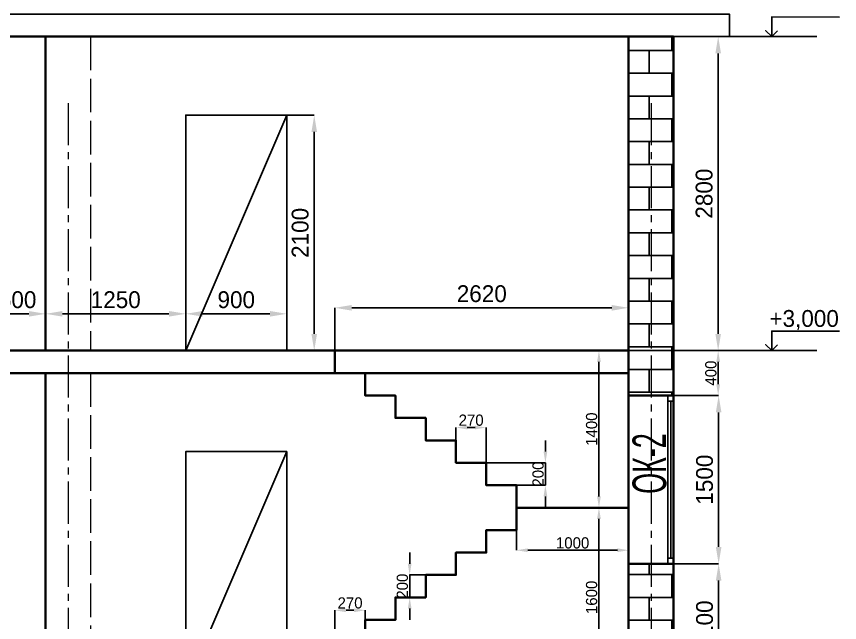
# Model space of a CAD drawing. Header units: millimetres. Extents: x 363119 to 453119, y -246250 to -184425.
# Drawn here: x 394255 to 401597, y -229637 to -224233 of the extents above; entities that cross this region are included whole.
import ezdxf

# ---------------------------------------------------------------- set-up
doc = ezdxf.new("R2010")
doc.units = ezdxf.units.MM
doc.linetypes.add('ACAD_ISO02W100', pattern=[15, 12, -3])
doc.linetypes.add('CENTER2', pattern=[1.125, 0.75, -0.125, 0.125, -0.125])
doc.layers.add('ahsap', color=222, linetype='Continuous', lineweight=13)
doc.layers.add('Pencere No', color=7, linetype='Continuous', lineweight=13)
doc.layers.add('AKS', color=252, linetype='CENTER2')
doc.styles.add('1', font='ARIALN.TTF', dxfattribs={"width": 0.7})
doc.dimstyles.new('ISO-25', dxfattribs={"dimtxt": 100, "dimasz": 2.5, "dimexe": 1.25, "dimexo": 0.625, "dimtad": 1, "dimdec": 0, "dimtxsty": 'Standard', "dimcen": 2.5, "dimadec": 0, "dimazin": 0, "dimtfac": 1, "dimtdec": 0, "dimtmove": 0, "dimatfit": 3, "dimfxl": 0, "dimarcsym": 0})

# ---------------------------------------------------------------- blocks, each defined once
blk = doc.blocks.new('*D436')
at = {"layer": 'ahsap', "color": 0, "lineweight": -2}
for p, q in [((399715, -228612.7), (399450.3, -228612.7)), ((399450.6, -228712.7), (399450.6, -230112.7)), ((399715, -230212.7), (399450.3, -230212.7))]:
    blk.add_line(p, q, dxfattribs=at)
at = {"layer": 'ahsap', "color": 0}
for points in [[(399433.9, -228712.7), (399467.3, -228712.7), (399450.6, -228612.7)], [(399433.9, -230112.7), (399467.3, -230112.7), (399450.6, -230212.7)]]:
    blk.add_solid(points, dxfattribs=at)
at = {"layer": 'DEFPOINTS', "color": 0}
for p in [(399715.6, -228612.7), (399450.6, -230212.7), (399715.6, -230212.7)]:
    blk.add_point(p, dxfattribs=at)
at = {"layer": 'ahsap', "color": 0, "insert": (399385.6, -229412.7), "char_height": 100, "attachment_point": 5, "rotation": 90}
blk.add_mtext('1600', dxfattribs=at)
blk = doc.blocks.new('*D437')
at = {"layer": 'ahsap', "color": 0, "lineweight": -2}
for p, q in [((400115, -227212.7), (399450.3, -227212.7)), ((399450.6, -228512.7), (399450.6, -227312.7)), ((399715, -228612.7), (399450.3, -228612.7))]:
    blk.add_line(p, q, dxfattribs=at)
at = {"layer": 'ahsap', "color": 0}
for points in [[(399433.9, -227312.7), (399467.3, -227312.7), (399450.6, -227212.7)], [(399433.9, -228512.7), (399467.3, -228512.7), (399450.6, -228612.7)]]:
    blk.add_solid(points, dxfattribs=at)
at = {"layer": 'DEFPOINTS', "color": 0}
for p in [(399450.6, -227212.7), (400115.6, -227212.7), (399715.6, -228612.7)]:
    blk.add_point(p, dxfattribs=at)
at = {"layer": 'ahsap', "color": 0, "insert": (399385.6, -227912.7), "char_height": 100, "attachment_point": 5, "rotation": 90}
blk.add_mtext('1400', dxfattribs=at)
blk = doc.blocks.new('*D438')
at = {"layer": 'ahsap', "color": 0, "lineweight": -2}
for p, q in [((397095.6, -227212.1), (397095.6, -226830.4)), ((397245.6, -226830.6), (399565.6, -226830.6)), ((399715.6, -227212.1), (399715.6, -226830.4))]:
    blk.add_line(p, q, dxfattribs=at)
at = {"layer": 'ahsap', "color": 0}
for points in [[(397245.6, -226805.6), (397245.6, -226855.6), (397095.6, -226830.6)], [(399565.6, -226805.6), (399565.6, -226855.6), (399715.6, -226830.6)]]:
    blk.add_solid(points, dxfattribs=at)
at = {"layer": 'DEFPOINTS', "color": 0}
for p in [(399715.6, -226830.6), (397095.6, -227212.7), (399715.6, -227212.7)]:
    blk.add_point(p, dxfattribs=at)
at = {"layer": 'ahsap', "color": 0, "insert": (398405.6, -226705.6), "char_height": 150, "attachment_point": 5}
blk.add_mtext('2620', dxfattribs=at)
blk = doc.blocks.new('*D439')
at = {"layer": 'ahsap', "color": 0, "lineweight": -2}
for p, q in [((397762.6, -229112.7), (397762.6, -229012.7)), ((397905, -229212.7), (397762.3, -229212.7)), ((397762.6, -229412.7), (397762.6, -229212.7)), ((397905, -229412.7), (397762.3, -229412.7)), ((397762.6, -229512.7), (397762.6, -229612.7))]:
    blk.add_line(p, q, dxfattribs=at)
at = {"layer": 'ahsap', "color": 0}
for points in [[(397745.9, -229112.7), (397779.2, -229112.7), (397762.6, -229212.7)], [(397745.9, -229512.7), (397779.2, -229512.7), (397762.6, -229412.7)]]:
    blk.add_solid(points, dxfattribs=at)
at = {"layer": 'DEFPOINTS', "color": 0}
for p in [(397762.6, -229212.7), (397905.6, -229212.7), (397905.6, -229412.7)]:
    blk.add_point(p, dxfattribs=at)
at = {"layer": 'ahsap', "color": 0, "insert": (397697.6, -229312.7), "char_height": 100, "attachment_point": 5, "rotation": 90}
blk.add_mtext('200', dxfattribs=at)
blk = doc.blocks.new('*D440')
at = {"layer": 'ahsap', "color": 0, "lineweight": -2}
for p, q in [((397095.6, -229812.1), (397095.6, -229527.4)), ((397195.6, -229527.6), (397265.6, -229527.6)), ((397365.6, -229812.1), (397365.6, -229527.4))]:
    blk.add_line(p, q, dxfattribs=at)
at = {"layer": 'ahsap', "color": 0}
for points in [[(397195.6, -229511), (397195.6, -229544.3), (397095.6, -229527.6)], [(397265.6, -229511), (397265.6, -229544.3), (397365.6, -229527.6)]]:
    blk.add_solid(points, dxfattribs=at)
at = {"layer": 'DEFPOINTS', "color": 0}
for p in [(397365.6, -229527.6), (397095.6, -229812.7), (397365.6, -229812.7)]:
    blk.add_point(p, dxfattribs=at)
at = {"layer": 'ahsap', "color": 0, "insert": (397230.6, -229462.6), "char_height": 100, "attachment_point": 5}
blk.add_mtext('270', dxfattribs=at)
blk = doc.blocks.new('*D441')
at = {"layer": 'ahsap', "color": 0, "lineweight": -2}
for p, q in [((398175.6, -228212.1), (398175.6, -227897.8)), ((398275.6, -227898), (398345.6, -227898)), ((398445.6, -228212.1), (398445.6, -227897.8))]:
    blk.add_line(p, q, dxfattribs=at)
at = {"layer": 'ahsap', "color": 0}
for points in [[(398275.6, -227881.4), (398275.6, -227914.7), (398175.6, -227898)], [(398345.6, -227881.4), (398345.6, -227914.7), (398445.6, -227898)]]:
    blk.add_solid(points, dxfattribs=at)
at = {"layer": 'DEFPOINTS', "color": 0}
for p in [(398445.6, -227898), (398175.6, -228212.7), (398445.6, -228212.7)]:
    blk.add_point(p, dxfattribs=at)
at = {"layer": 'ahsap', "color": 0, "insert": (398310.6, -227833), "char_height": 100, "attachment_point": 5}
blk.add_mtext('270', dxfattribs=at)
blk = doc.blocks.new('*D442')
at = {"layer": 'ahsap', "color": 0, "lineweight": -2}
for p, q in [((398973.1, -228112.7), (398973.1, -228012.7)), ((398446.2, -228212.7), (398973.4, -228212.7)), ((398973.1, -228412.7), (398973.1, -228212.7)), ((398446.2, -228412.7), (398973.4, -228412.7)), ((398973.1, -228512.7), (398973.1, -228612.7))]:
    blk.add_line(p, q, dxfattribs=at)
at = {"layer": 'ahsap', "color": 0}
for points in [[(398956.5, -228112.7), (398989.8, -228112.7), (398973.1, -228212.7)], [(398956.5, -228512.7), (398989.8, -228512.7), (398973.1, -228412.7)]]:
    blk.add_solid(points, dxfattribs=at)
at = {"layer": 'DEFPOINTS', "color": 0}
for p in [(398445.6, -228212.7), (398973.1, -228212.7), (398445.6, -228412.7)]:
    blk.add_point(p, dxfattribs=at)
at = {"layer": 'ahsap', "color": 0, "insert": (398908.1, -228312.7), "char_height": 100, "attachment_point": 5, "rotation": 90}
blk.add_mtext('200', dxfattribs=at)
blk = doc.blocks.new('*D444')
at = {"layer": 'ahsap', "color": 0, "lineweight": -2}
for p, q in [((398715.6, -228613.4), (398715.6, -228992.5)), ((399715.6, -228613.4), (399715.6, -228992.5)), ((398815.6, -228992.2), (399615.6, -228992.2))]:
    blk.add_line(p, q, dxfattribs=at)
at = {"layer": 'ahsap', "color": 0}
for points in [[(398815.6, -228975.5), (398815.6, -229008.9), (398715.6, -228992.2)], [(399615.6, -228975.5), (399615.6, -229008.9), (399715.6, -228992.2)]]:
    blk.add_solid(points, dxfattribs=at)
at = {"layer": 'DEFPOINTS', "color": 0}
for p in [(398715.6, -228612.7), (399715.6, -228612.7), (399715.6, -228992.2)]:
    blk.add_point(p, dxfattribs=at)
at = {"layer": 'ahsap', "color": 0, "insert": (399215.6, -228927.2), "char_height": 100, "attachment_point": 5}
blk.add_mtext('1000', dxfattribs=at)
blk = doc.blocks.new('*D455')
at = {"layer": 'ahsap', "color": 0, "lineweight": -2}
for p, q in [((400116.2, -229112.7), (400518.5, -229112.7)), ((400518.3, -230062.7), (400518.3, -229262.7)), ((400166.2, -230212.7), (400518.5, -230212.7))]:
    blk.add_line(p, q, dxfattribs=at)
at = {"layer": 'ahsap', "color": 0}
for points in [[(400493.3, -229262.7), (400543.3, -229262.7), (400518.3, -229112.7)], [(400493.3, -230062.7), (400543.3, -230062.7), (400518.3, -230212.7)]]:
    blk.add_solid(points, dxfattribs=at)
at = {"layer": 'DEFPOINTS', "color": 0}
for p in [(400115.6, -229112.7), (400518.3, -229112.7), (400165.6, -230212.7)]:
    blk.add_point(p, dxfattribs=at)
at = {"layer": 'ahsap', "color": 0, "insert": (400393.3, -229662.7), "char_height": 150, "attachment_point": 5, "rotation": 90}
blk.add_mtext('1100', dxfattribs=at)
blk = doc.blocks.new('*D456')
at = {"layer": 'ahsap', "color": 0, "lineweight": -2}
for p, q in [((400116.2, -227612.7), (400518.5, -227612.7)), ((400518.3, -228962.7), (400518.3, -227762.7)), ((400116.2, -229112.7), (400518.5, -229112.7))]:
    blk.add_line(p, q, dxfattribs=at)
at = {"layer": 'ahsap', "color": 0}
for points in [[(400493.3, -227762.7), (400543.3, -227762.7), (400518.3, -227612.7)], [(400493.3, -228962.7), (400543.3, -228962.7), (400518.3, -229112.7)]]:
    blk.add_solid(points, dxfattribs=at)
at = {"layer": 'DEFPOINTS', "color": 0}
for p in [(400115.6, -227612.7), (400518.3, -227612.7), (400115.6, -229112.7)]:
    blk.add_point(p, dxfattribs=at)
at = {"layer": 'ahsap', "color": 0, "insert": (400393.3, -228362.7), "char_height": 150, "attachment_point": 5, "rotation": 90}
blk.add_mtext('1500', dxfattribs=at)
blk = doc.blocks.new('*D457')
at = {"layer": 'ahsap', "color": 0, "lineweight": -2}
for p, q in [((400116.2, -227212.7), (400514.6, -227212.7)), ((400514.3, -227512.7), (400514.3, -227312.7)), ((400116.2, -227612.7), (400514.6, -227612.7))]:
    blk.add_line(p, q, dxfattribs=at)
at = {"layer": 'ahsap', "color": 0}
for points in [[(400497.6, -227312.7), (400531, -227312.7), (400514.3, -227212.7)], [(400497.6, -227512.7), (400531, -227512.7), (400514.3, -227612.7)]]:
    blk.add_solid(points, dxfattribs=at)
at = {"layer": 'DEFPOINTS', "color": 0}
for p in [(400115.6, -227212.7), (400514.3, -227212.7), (400115.6, -227612.7)]:
    blk.add_point(p, dxfattribs=at)
at = {"layer": 'ahsap', "color": 0, "insert": (400449.3, -227412.7), "char_height": 100, "attachment_point": 5, "rotation": 90}
blk.add_mtext('400', dxfattribs=at)
blk = doc.blocks.new('*D471')
at = {"layer": 'ahsap', "color": 0, "lineweight": -2}
for p, q in [((394015.6, -227212.1), (394015.6, -226883.8)), ((394165.6, -226884.1), (394365.6, -226884.1)), ((394515.6, -227212.1), (394515.6, -226883.8))]:
    blk.add_line(p, q, dxfattribs=at)
at = {"layer": 'ahsap', "color": 0}
for points in [[(394165.6, -226859.1), (394165.6, -226909.1), (394015.6, -226884.1)], [(394365.6, -226859.1), (394365.6, -226909.1), (394515.6, -226884.1)]]:
    blk.add_solid(points, dxfattribs=at)
at = {"layer": 'DEFPOINTS', "color": 0}
for p in [(394515.6, -226884.1), (394015.6, -227212.7), (394515.6, -227212.7)]:
    blk.add_point(p, dxfattribs=at)
at = {"layer": 'ahsap', "color": 0, "insert": (394265.6, -226759.1), "char_height": 150, "attachment_point": 5}
blk.add_mtext('500', dxfattribs=at)
blk = doc.blocks.new('*D472')
at = {"layer": 'ahsap', "color": 0, "lineweight": -2}
for p, q in [((394515.6, -227212.1), (394515.6, -226883.8)), ((394665.6, -226884.1), (395615.6, -226884.1)), ((395765.6, -227212.1), (395765.6, -226883.8))]:
    blk.add_line(p, q, dxfattribs=at)
at = {"layer": 'ahsap', "color": 0}
for points in [[(394665.6, -226859.1), (394665.6, -226909.1), (394515.6, -226884.1)], [(395615.6, -226859.1), (395615.6, -226909.1), (395765.6, -226884.1)]]:
    blk.add_solid(points, dxfattribs=at)
at = {"layer": 'DEFPOINTS', "color": 0}
for p in [(395765.6, -226884.1), (394515.6, -227212.7), (395765.6, -227212.7)]:
    blk.add_point(p, dxfattribs=at)
at = {"layer": 'ahsap', "color": 0, "insert": (395140.6, -226759.1), "char_height": 150, "attachment_point": 5}
blk.add_mtext('1250', dxfattribs=at)
blk = doc.blocks.new('*D473')
at = {"layer": 'ahsap', "color": 0, "lineweight": -2}
for p, q in [((395765.6, -227212.1), (395765.6, -226883.8)), ((395915.6, -226884.1), (396515.6, -226884.1)), ((396665.6, -227212.1), (396665.6, -226883.8))]:
    blk.add_line(p, q, dxfattribs=at)
at = {"layer": 'ahsap', "color": 0}
for points in [[(395915.6, -226859.1), (395915.6, -226909.1), (395765.6, -226884.1)], [(396515.6, -226859.1), (396515.6, -226909.1), (396665.6, -226884.1)]]:
    blk.add_solid(points, dxfattribs=at)
at = {"layer": 'DEFPOINTS', "color": 0}
for p in [(396665.6, -226884.1), (395765.6, -227212.7), (396665.6, -227212.7)]:
    blk.add_point(p, dxfattribs=at)
at = {"layer": 'ahsap', "color": 0, "insert": (396215.6, -226759.1), "char_height": 150, "attachment_point": 5}
blk.add_mtext('900', dxfattribs=at)
blk = doc.blocks.new('*D484')
at = {"layer": 'ahsap', "color": 0, "lineweight": -2}
for p, q in [((400116.2, -224412.7), (400514.6, -224412.7)), ((400514.3, -224562.7), (400514.3, -227062.7)), ((400116.9, -227212.7), (400514.6, -227212.7))]:
    blk.add_line(p, q, dxfattribs=at)
at = {"layer": 'ahsap', "color": 0}
for points in [[(400489.3, -224562.7), (400539.3, -224562.7), (400514.3, -224412.7)], [(400489.3, -227062.7), (400539.3, -227062.7), (400514.3, -227212.7)]]:
    blk.add_solid(points, dxfattribs=at)
at = {"layer": 'DEFPOINTS', "color": 0}
for p in [(400115.6, -224412.7), (400116.2, -227212.7), (400514.3, -227212.7)]:
    blk.add_point(p, dxfattribs=at)
at = {"layer": 'ahsap', "color": 0, "insert": (400389.3, -225812.7), "char_height": 150, "attachment_point": 5, "rotation": 90}
blk.add_mtext('2800', dxfattribs=at)
blk = doc.blocks.new('*D485')
at = {"layer": 'ahsap', "color": 0, "lineweight": -2}
for p, q in [((396666.2, -225112.7), (396911.4, -225112.7)), ((396911.1, -227062.7), (396911.1, -225262.7)), ((396666.2, -227212.7), (396911.4, -227212.7))]:
    blk.add_line(p, q, dxfattribs=at)
at = {"layer": 'ahsap', "color": 0}
for points in [[(396886.1, -225262.7), (396936.1, -225262.7), (396911.1, -225112.7)], [(396886.1, -227062.7), (396936.1, -227062.7), (396911.1, -227212.7)]]:
    blk.add_solid(points, dxfattribs=at)
at = {"layer": 'DEFPOINTS', "color": 0}
for p in [(396665.6, -225112.7), (396911.1, -225112.7), (396665.6, -227212.7)]:
    blk.add_point(p, dxfattribs=at)
at = {"layer": 'ahsap', "color": 0, "insert": (396786.1, -226162.7), "char_height": 150, "attachment_point": 5, "rotation": 90}
blk.add_mtext('2100', dxfattribs=at)

msp = doc.modelspace()

# ---------------------------------------------------------------- hatches: boundary and pattern name
h = msp.add_hatch()
h.set_pattern_fill('AR-B816', color=0)
h.paths.add_polyline_path([(392515.6, -224412.7), (392315.6, -224412.7), (392115.6, -224412.7), (392115.6, -225012.7), (392165.6, -225012.7), (392515.6, -225012.7)])
h.paths.add_polyline_path([(392315.6, -226512.7), (392115.6, -226512.7), (392115.6, -227212.7), (392315.6, -227212.7)])
h.paths.add_polyline_path([(392515.6, -227412.7), (392315.6, -227412.7), (392315.6, -228112.7), (392515.6, -228112.7)])
h.paths.add_polyline_path([(392315.6, -227412.7), (392115.6, -227412.7), (392115.6, -228112.7), (392315.6, -228112.7)])
h.paths.add_polyline_path([(400115.6, -224412.7), (399915.6, -224412.7), (399715.6, -224412.7), (399715.6, -227212.7), (399715.6, -227412.7), (399715.6, -227612.7), (400115.6, -227612.7), (400115.6, -227412.7), (400115.6, -227212.7)])
h.paths.add_polyline_path([(400115.6, -229112.7), (400065.6, -229112.7), (399915.6, -229112.7), (399915.6, -230212.7), (400115.6, -230212.7)])
h.paths.add_polyline_path([(399915.6, -229112.7), (399715.6, -229112.7), (399715.6, -230212.7), (399915.6, -230212.7)])
h.paths.add_polyline_path([(392575.8, -226115.9), (392575.8, -225419.7), (392110.1, -225419.7), (392110.1, -226115.9)], flags=9)
h.paths.add_polyline_path([(392515.6, -226512.7), (392315.6, -226512.7), (392315.6, -227212.7), (392515.6, -227212.7)])

# ---------------------------------------------------------------- linework, layer by layer
at = {"color": 0, "lineweight": 35}
for p, q in [((394515.6, -224412.7), (394515.6, -227212.7)), ((394515.6, -227412.7), (394515.6, -230212.7))]:
    msp.add_line(p, q, dxfattribs=at)
at = {"color": 0}
for p, q in [((400514.3, -224412.7), (401394.7, -224412.7)), ((400514.1, -227212.7), (401394.4, -227212.7))]:
    msp.add_line(p, q, dxfattribs=at)
for points in [[(399915.6, -224412.7), (400115.6, -224412.7), (400615.6, -224412.7), (400615.6, -224212.7), (392315.6, -224212.7), (392115.6, -224212.7), (391615.6, -224212.7), (391615.6, -224412.7), (392115.6, -224412.7), (392315.6, -224412.7)], [(395765.6, -227212.7), (395765.6, -225112.7), (396665.6, -225112.7), (396665.6, -227212.7), (395765.6, -227212.7), (396665.6, -225112.7)], [(395765.6, -230212.7), (395765.6, -228112.7), (396665.6, -228112.7), (396665.6, -230212.7), (395765.6, -230212.7), (396665.6, -228112.7)]]:
    msp.add_lwpolyline(points, dxfattribs=at)
for points in [[(401596.7, -224237.8), (400991.7, -224237.7), (400991.7, -224412.7), (400938.7, -224359.7), (400991.7, -224412.7), (401044.7, -224359.7)], [(401596.4, -227037.8), (400991.4, -227037.7), (400991.4, -227212.7), (400938.4, -227159.7), (400991.4, -227212.7), (401044.5, -227159.7)]]:
    msp.add_lwpolyline(points)
at = {"color": 5}
msp.add_lwpolyline([(400115.6, -227612.7), (400065.6, -227612.7), (400065.6, -227662.7), (400090.6, -227662.7), (400090.6, -229062.7), (400065.6, -229062.7), (400065.6, -229112.7), (400115.6, -229112.7), (400115.6, -229062.7), (400090.6, -229062.7), (400115.6, -229062.7), (400115.6, -227662.7), (400090.6, -227662.7), (400115.6, -227662.7), (400115.6, -227612.7), (400065.6, -227612.7), (400065.6, -227662.7), (400065.6, -229062.7)], dxfattribs=at)
at = {"layer": 'ahsap', "color": 0, "lineweight": 35}
for points in [[(392115.6, -227212.7), (392115.6, -224412.7), (399915.6, -224412.7), (400115.6, -224412.7), (400115.6, -227212.7)], [(399715.6, -227212.7), (399715.6, -227212.7), (399715.6, -224412.7), (399915.6, -224412.7)], [(392115.6, -227412.7), (392115.6, -227212.7), (399715.6, -227212.7)], [(396825.6, -227212.7), (396825.6, -227212.7), (397095.6, -227212.7), (397095.6, -227412.7), (397365.6, -227412.7), (397365.6, -227612.7), (397635.6, -227612.7), (397635.6, -227812.7), (397905.6, -227812.7), (397905.6, -228012.7), (398175.6, -228012.7), (398175.6, -228212.7), (398445.6, -228212.7), (398445.6, -228412.7), (398715.6, -228412.7), (398715.6, -228612.7)], [(399715.6, -227212.7), (399715.6, -227412.7)], [(400115.6, -227212.7), (400115.6, -227412.7)], [(392115.6, -228112.7), (392115.6, -227412.7), (399715.6, -227412.7)], [(399915.6, -230212.7), (399715.6, -230212.7), (399715.6, -227412.7), (399715.6, -227412.7)], [(400115.6, -227412.7), (400115.6, -230212.7), (399915.6, -230212.7)], [(399715.6, -227612.7), (399715.6, -227612.7), (400115.6, -227612.7)], [(399715.6, -228612.7), (398715.6, -228612.7), (398715.6, -228812.7), (398445.6, -228812.7), (398445.6, -229012.7), (398175.6, -229012.7), (398175.6, -229212.7), (397905.6, -229212.7), (397905.6, -229412.7), (397635.6, -229412.7), (397635.6, -229612.7), (397365.6, -229612.7), (397365.6, -229812.7), (397095.6, -229812.7), (397095.6, -230012.7), (396825.6, -230012.7), (396825.6, -230212.7)], [(399715.6, -229112.7), (399715.6, -229112.7), (400115.6, -229112.7)]]:
    msp.add_lwpolyline(points, dxfattribs=at)
at = {"layer": 'ahsap', "color": 0, "linetype": 'ACAD_ISO02W100', "ltscale": 25}
for points in [[(394715.6, -227212.7), (394515.6, -227212.7), (394515.6, -224412.7), (394915.6, -224412.7)], [(394915.6, -224412.7), (394915.6, -227212.7), (394715.6, -227212.7)], [(394715.6, -230212.7), (394515.6, -230212.7), (394515.6, -227412.7), (394915.6, -227412.7)], [(394915.6, -227412.7), (394915.6, -230212.7), (394715.6, -230212.7)]]:
    msp.add_lwpolyline(points, dxfattribs=at)
at = {"layer": 'AKS', "lineweight": 5, "ltscale": 500}
for p, q in [((394715.6, -225005.2), (394715.6, -234593.6)), ((399915.6, -225005.2), (399915.6, -234593.6))]:
    msp.add_line(p, q, dxfattribs=at)

# ---------------------------------------------------------------- texts
at = {"insert": (400971.3, -226850.4), "char_height": 150, "attachment_point": 1}
msp.add_mtext_dynamic_manual_height_columns('+3,000', width=537.192, gutter_width=12.5, heights=[0], dxfattribs=at)
at = {"layer": 'Pencere No', "color": 0, "style": '1', "width": 0.7}
msp.add_text('ОК-2', height=300, rotation=90, dxfattribs=at).set_placement((400050.1, -228489.4))

# ---------------------------------------------------------------- dimensions: what is measured, and where the dimension line sits
at = {"layer": 'ahsap', "color": 0}
for base, p1, p2, override, picture, middle in [((400514.3, -227212.7), (400115.6, -224412.7), (400116.2, -227212.7), {"dimtxt": 150, "dimasz": 150, "dimexe": 0.25, "dimgap": 50, "dimdle": 0.25, "dimfxl": 0.25}, '*D484', (400389.3, -225812.7)), ((396911.1, -225112.7), (396665.6, -227212.7), (396665.6, -225112.7), {"dimtxt": 150, "dimasz": 150, "dimexe": 0.25, "dimgap": 50, "dimdle": 0.25, "dimfxl": 0.25}, '*D485', (396786.1, -226162.7)), ((399450.6, -227212.7), (399715.6, -228612.7), (400115.6, -227212.7), {"dimasz": 100, "dimexe": 0.25, "dimgap": 15, "dimdle": 0.25, "dimfxl": 0.25}, '*D437', (399385.6, -227912.7)), ((400514.3, -227212.7), (400115.6, -227612.7), (400115.6, -227212.7), {"dimasz": 100, "dimexe": 0.25, "dimgap": 15, "dimdle": 0.25, "dimfxl": 0.25}, '*D457', (400449.3, -227412.7)), ((400518.3, -227612.7), (400115.6, -229112.7), (400115.6, -227612.7), {"dimtxt": 150, "dimasz": 150, "dimexe": 0.25, "dimgap": 50, "dimdle": 0.25, "dimfxl": 0.25}, '*D456', (400393.3, -228362.7)), ((399450.6, -230212.7), (399715.6, -228612.7), (399715.6, -230212.7), {"dimasz": 100, "dimexe": 0.25, "dimgap": 15, "dimdle": 0.25, "dimfxl": 0.25}, '*D436', (399385.6, -229412.7)), ((400518.3, -229112.7), (400165.6, -230212.7), (400115.6, -229112.7), {"dimtxt": 150, "dimasz": 150, "dimexe": 0.25, "dimgap": 50, "dimdle": 0.25, "dimfxl": 0.25}, '*D455', (400393.3, -229662.7))]:
    dim = msp.add_linear_dim(base=base, p1=p1, p2=p2, angle=90, dimstyle='ISO-25', override=override, dxfattribs=at)
    dim.commit()
    dim.dimension.update_dxf_attribs({"geometry": picture, "text_midpoint": middle})
for base, p1, p2, override, picture, middle in [((399715.6, -226830.6), (397095.6, -227212.7), (399715.6, -227212.7), {"dimtxt": 150, "dimasz": 150, "dimexe": 0.25, "dimgap": 50, "dimdle": 0.25, "dimfxl": 0.25}, '*D438', (398405.6, -226705.6)), ((394515.6, -226884.1), (394015.6, -227212.7), (394515.6, -227212.7), {"dimtxt": 150, "dimasz": 150, "dimexe": 0.25, "dimgap": 50, "dimdle": 0.25, "dimfxl": 0.25}, '*D471', (394265.6, -226759.1)), ((395765.6, -226884.1), (394515.6, -227212.7), (395765.6, -227212.7), {"dimtxt": 150, "dimasz": 150, "dimexe": 0.25, "dimgap": 50, "dimdle": 0.25, "dimfxl": 0.25}, '*D472', (395140.6, -226759.1)), ((396665.6, -226884.1), (395765.6, -227212.7), (396665.6, -227212.7), {"dimtxt": 150, "dimasz": 150, "dimexe": 0.25, "dimgap": 50, "dimdle": 0.25, "dimfxl": 0.25}, '*D473', (396215.6, -226759.1)), ((399715.6, -228992.2), (398715.6, -228612.7), (399715.6, -228612.7), {"dimasz": 100, "dimexe": 0.25, "dimgap": 15, "dimdle": 0.25, "dimfxl": 0.25}, '*D444', (399215.6, -228927.2))]:
    dim = msp.add_linear_dim(base=base, p1=p1, p2=p2, dimstyle='ISO-25', override=override, dxfattribs=at)
    dim.commit()
    dim.dimension.update_dxf_attribs({"geometry": picture, "text_midpoint": middle})
for base, p1, p2, picture, middle in [((398445.6, -227898), (398175.6, -228212.7), (398445.6, -228212.7), '*D441', (398310.6, -227898)), ((397365.6, -229527.6), (397095.6, -229812.7), (397365.6, -229812.7), '*D440', (397230.6, -229527.6))]:
    dim = msp.add_linear_dim(base=base, p1=p1, p2=p2, dimstyle='ISO-25', override={"dimasz": 100, "dimexe": 0.25, "dimgap": 15, "dimdle": 0.25, "dimfxl": 0.25}, dxfattribs=at)
    dim.commit()
    dim.dimension.update_dxf_attribs({"geometry": picture, "text_midpoint": middle, "dimtype": 160})
for base, p1, p2, picture, middle in [((398973.1, -228212.7), (398445.6, -228412.7), (398445.6, -228212.7), '*D442', (398973.1, -228312.7)), ((397762.6, -229212.7), (397905.6, -229412.7), (397905.6, -229212.7), '*D439', (397762.6, -229312.7))]:
    dim = msp.add_linear_dim(base=base, p1=p1, p2=p2, angle=90, dimstyle='ISO-25', override={"dimasz": 100, "dimexe": 0.25, "dimgap": 15, "dimdle": 0.25, "dimfxl": 0.25}, dxfattribs=at)
    dim.commit()
    dim.dimension.update_dxf_attribs({"geometry": picture, "text_midpoint": middle, "dimtype": 160})

doc.saveas('drawing.dxf')
